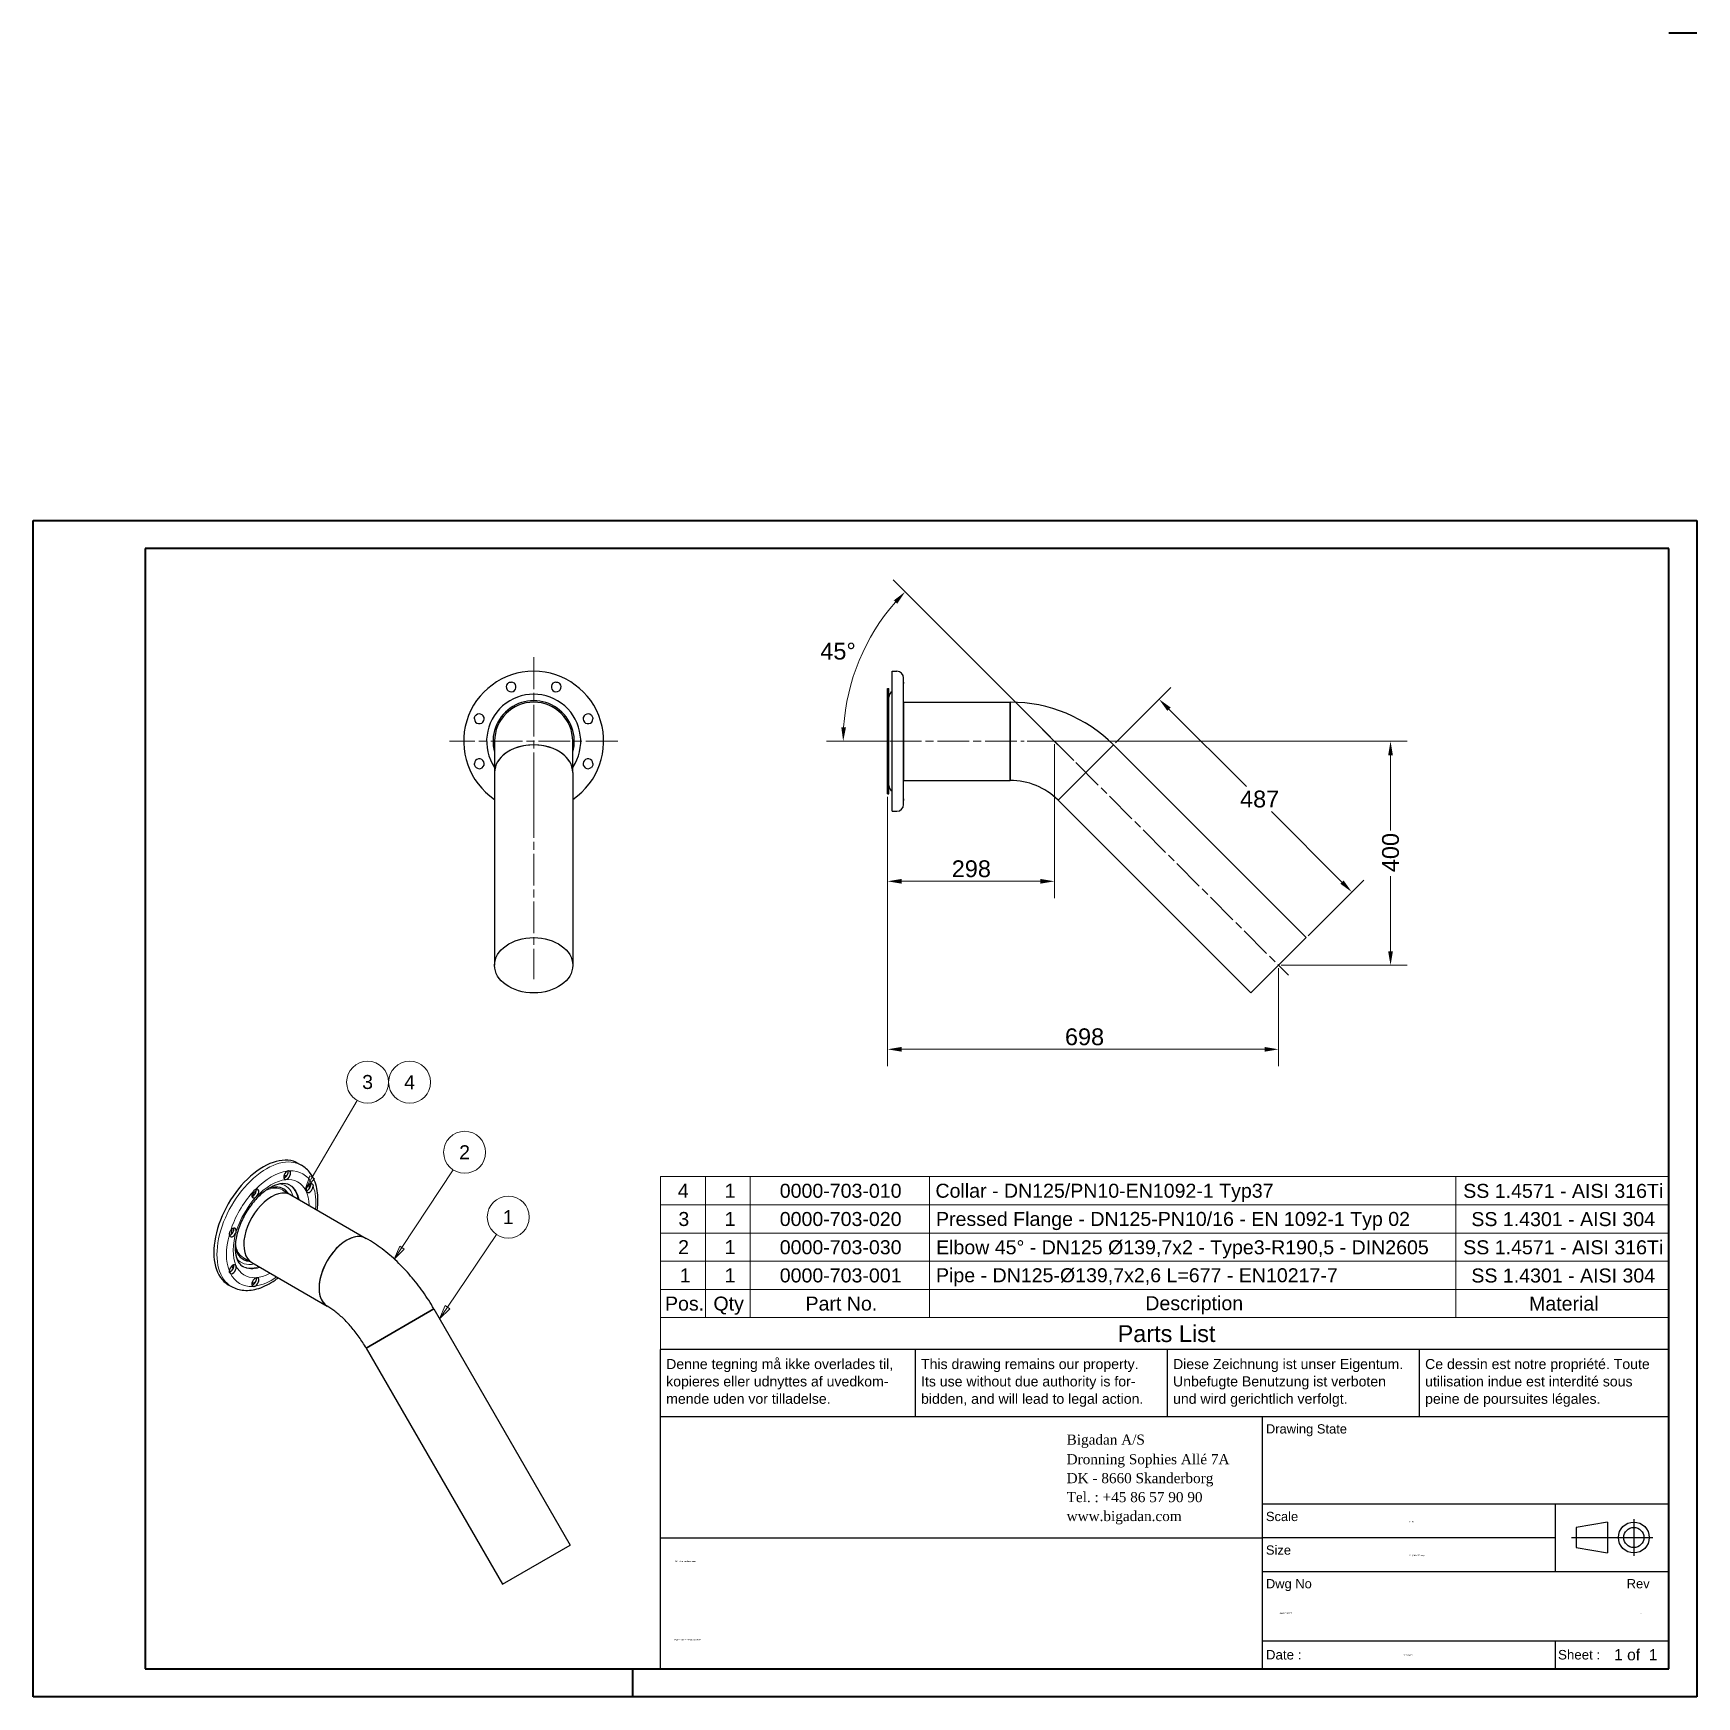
# Model space of a CAD drawing. Header units: millimetres. Extents: x 0 to 2970, y 0 to 2970.
import ezdxf
from ezdxf.enums import TextEntityAlignment as Align

# ---------------------------------------------------------------- set-up
doc = ezdxf.new("R2018")
doc.units = ezdxf.units.MM
doc.header["$LTSCALE"] = 10
doc.linetypes.add('CHAIN', pattern=[0.3543, 0.2362, -0.0295, 0.0591, -0.0295])
doc.layers.get('0').update_dxf_attribs({"lineweight": 18})
for name, color, linetype, lineweight in [('Border', 7, 'Continuous', 35), ('Center Mark', 7, 'Continuous', 18), ('Centerline', 7, 'Continuous', 18), ('Dimension', 7, 'Continuous', 18), ('Symbol', 7, 'Continuous', 18), ('Title', 7, 'Continuous', 25), ('Visible', 7, 'Continuous', 25), ('Visible Narrow', 7, 'Continuous', 18)]:
    doc.layers.add(name, color=color, linetype=linetype, lineweight=lineweight)
doc.styles.add('Note Text', font='arial.ttf')
doc.styles.get("Standard").update_dxf_attribs({"font": 'arial.ttf'})
doc.styles.add('Text Style150', font='arial.ttf')
doc.styles.add('Text Style72', font='arial.ttf')
doc.styles.add('Text Style85', font='times.ttf')
doc.styles.add('Title', font='arial.ttf')
doc.styles.add('Title150', font='arial.ttf')
doc.styles.add('Title200', font='arial.ttf')
doc.dimstyles.new('Default - Method 2b', dxfattribs={"dimscale": 10, "dimtxt": 3, "dimasz": 2.5, "dimexe": 3, "dimexo": 0.5, "dimgap": 0.7, "dimtad": 0, "dimtoh": 1, "dimdec": 1, "dimrnd": 1e-08, "dimtxsty": 'Title', "dimcen": 0.09, "dimdle": 10, "dimclrd": 256, "dimclre": 256, "dimclrt": 7, "dimadec": 0, "dimazin": 2, "dimtfac": 0.833333, "dimtdec": 1, "dimtmove": 0, "dimatfit": 3, "dimfxl": 1, "dimtolj": 1, "dimlwd": -1, "dimlwe": -1, "dimarcsym": 0})

# ---------------------------------------------------------------- blocks, each defined once
blk = doc.blocks.new('Borders Bigadan Border')
at = {"layer": 'Border'}
for p, q in [((297, 297), (292, 297)), ((0, 210), (297, 210)), ((0, 0), (0, 210)), ((297, 210), (297, 0)), ((292, 205), (20, 205)), ((20, 205), (20, 5)), ((292, 5), (292, 205)), ((20, 5), (292, 5)), ((107, 5), (107, 0)), ((297, 0), (0, 0))]:
    blk.add_line(p, q, dxfattribs=at)
blk = doc.blocks.new('Title Blocks Title')
at = {"layer": 'Title'}
for p, q in [((205, 62), (25, 62)), ((25, 50), (25, 62)), ((70.5, 50), (70.5, 62)), ((115.5, 50), (115.5, 62)), ((160.5, 50), (160.5, 62)), ((205, 50), (25, 50)), ((25, 5), (25, 50)), ((132.5, 5), (132.5, 50)), ((205, 34.36), (132.5, 34.36)), ((184.74, 34.36), (184.74, 22.36)), ((25, 28.36), (132.5, 28.36)), ((184.74, 28.36), (132.5, 28.36)), ((132.5, 22.36), (205, 22.36)), ((132.5, 10), (205, 10)), ((184.74, 10), (184.74, 5))]:
    blk.add_line(p, q, dxfattribs=at)
at = {"layer": 'Title', "lineweight": 25}
for p, q in [((194.05, 31.19), (188.45, 30.23)), ((188.45, 30.23), (188.45, 26.63)), ((194.05, 31.19), (194.05, 25.67)), ((198.77, 31.7), (198.77, 25.16)), ((187.65, 28.43), (202.19, 28.43)), ((188.45, 26.63), (194.05, 25.67))]:
    blk.add_line(p, q, dxfattribs=at)
for radius in [2.76, 1.8]:
    blk.add_circle((198.77, 28.43), radius, dxfattribs=at)
at = {"layer": 'Title'}
for s, height, style, p in [('Denne tegning må ikke overlades til,', 1.8, 'Text Style72', (26, 58.5)), ('This drawing remains our property.', 1.8, 'Text Style72', (71.5, 58.5)), ('Diese Zeichnung ist unser Eigentum.', 1.8, 'Text Style72', (116.5, 58.5)), ('Ce dessin est notre propriété. Toute', 1.8, 'Text Style72', (161.5, 58.5)), ('kopieres eller udnyttes af uvedkom-', 1.8, 'Text Style72', (26, 55.4)), ('Its use without due authority is for-', 1.8, 'Text Style72', (71.5, 55.4)), ('Unbefugte Benutzung ist verboten', 1.8, 'Text Style72', (116.5, 55.4)), ('utilisation indue est interdité sous', 1.8, 'Text Style72', (161.5, 55.4)), ('mende uden vor tilladelse.', 1.8, 'Text Style72', (26, 52.3)), ('bidden, and will lead to legal action.', 1.8, 'Text Style72', (71.5, 52.3)), ('und wird gerichtlich verfolgt.', 1.8, 'Text Style72', (116.5, 52.3)), ('peine de poursuites légales.', 1.8, 'Text Style72', (161.5, 52.3)), ('Drawing State', 1.65, 'Title150', (133.08, 47)), ('Bigadan A/S', 1.8, 'Text Style85', (97.5, 45.01)), ('Dronning Sophies Allé 7A', 1.8, 'Text Style85', (97.5, 41.51)), ('DK - 8660 Skanderborg', 1.8, 'Text Style85', (97.5, 38.13)), ('Tel. : +45 86 57 90 90', 1.8, 'Text Style85', (97.5, 34.74)), ('www.bigadan.com', 1.8, 'Text Style85', (97.5, 31.36)), ('Scale', 1.65, 'Title150', (133.08, 31.36)), ('Size', 1.65, 'Title150', (133.08, 25.36)), ('Dwg No', 1.65, 'Title150', (133.08, 19.36)), ('Rev', 1.65, 'Title150', (197.5, 19.36))]:
    blk.add_text(s, height=height, dxfattribs=dict(at, style=style)).set_placement(p)
at = {"layer": 'Title', "style": 'Text Style150'}
for s, p in [('Date :', (133.08, 7.5)), ('Sheet :', (185.24, 7.5))]:
    blk.add_text(s, height=1.7, dxfattribs=at).set_placement(p, align=Align.MIDDLE_LEFT)
at = {"layer": 'Title', "style": 'Title200'}
blk.add_text('1 of  1', height=2, dxfattribs=at).set_placement((203, 7.5), align=Align.MIDDLE_RIGHT)
at = {"layer": 'Title', "color": 1, "true_color": 0xff0000, "insert": (169, 47.68), "char_height": 2.5, "width": 40, "attachment_point": 5, "style": 'Note Text'}
blk.add_mtext('\\fArial|b0|i0; ', dxfattribs=at)
at = {"layer": 'Title', "color": 1, "lineweight": 5, "true_color": 0xff0000, "flags": 253}
blk.add_attdef('STATUS', text='', height=6.2, dxfattribs=at).set_placement((169, 40.36), align=Align.MIDDLE_CENTER)
at = {"layer": 'Title', "lineweight": 30, "flags": 104}
for tag, height, p in [('Initial_View_Scale', 2.39, (158.62, 31.36)), ('Sheet_Size', 2.4, (158.62, 25.36)), ('REVISION_NUMBER', 3.5, (200, 15)), ('CREATION_DATE', 2, (157.5, 7.5))]:
    blk.add_attdef(tag, text='', height=height, dxfattribs=at).set_placement(p, align=Align.MIDDLE_CENTER)
for tag, p in [('PROJECT', (27.5, 24.3)), ('TITLE', (27.5, 17.3)), ('DESCRIPTION', (27.5, 10.3))]:
    blk.add_attdef(tag, text='', height=2.8, dxfattribs=at).set_placement(p, align=Align.TOP_LEFT)
blk.add_attdef('PART_NUMBER', text='', height=3.5, dxfattribs=at).set_placement((135.5, 15), align=Align.MIDDLE_LEFT)
blk = doc.blocks.new('Parts List')
at = {"layer": 'Symbol'}
for p, q in [((292, 92.86), (112, 92.86)), ((112, 92.86), (112, 72.72)), ((120, 92.86), (120, 72.72)), ((128, 92.86), (128, 72.72)), ((160, 92.86), (160, 72.72)), ((254, 92.86), (254, 72.72)), ((292, 92.86), (292, 72.72)), ((292, 87.82), (112, 87.82)), ((292, 82.79), (112, 82.79)), ((292, 77.75), (112, 77.75)), ((292, 72.72), (112, 72.72)), ((112, 67.68), (112, 72.72)), ((120, 67.68), (120, 72.72)), ((128, 67.68), (128, 72.72)), ((160, 67.68), (160, 72.72)), ((254, 67.68), (254, 72.72)), ((292, 67.68), (292, 72.72)), ((112, 62), (112, 67.68)), ((292, 67.68), (112, 67.68)), ((292, 62), (292, 67.68)), ((292, 62), (112, 62))]:
    blk.add_line(p, q, dxfattribs=at)
at = {"layer": 'Symbol', "color": 7, "attachment_point": 7}
for s, insert, char_height, style in [('4', (115.08, 89.09), 2.5, 'Note Text'), ('1', (123.43, 89.09), 2.5, 'Note Text'), ('0000-703-010', (133.28, 89.05), 2.5, 'Note Text'), ('Collar - DN125/PN10-EN1092-1 Typ37', (161.08, 88.34), 2.5, 'Note Text'), ('SS 1.4571 - AISI 316Ti', (255.31, 89.03), 2.5, 'Note Text'), ('3', (115.18, 84.01), 2.5, 'Note Text'), ('1', (123.43, 84.05), 2.5, 'Note Text'), ('0000-703-020', (133.28, 84.01), 2.5, 'Note Text'), ('Pressed Flange - DN125-PN10/16 - EN 1092-1 Typ 02', (161.18, 83.3), 2.5, 'Note Text'), ('SS 1.4301 - AISI 304', (256.76, 83.99), 2.5, 'Note Text'), ('2', (115.14, 79.02), 2.5, 'Note Text'), ('1', (123.43, 79.02), 2.5, 'Note Text'), ('0000-703-030', (133.28, 78.97), 2.5, 'Note Text'), ('Elbow 45° - DN125 Ø139,7x2 - Type3-R190,5 - DIN2605', (161.19, 78.24), 2.5, 'Note Text'), ('SS 1.4571 - AISI 316Ti', (255.31, 78.96), 2.5, 'Note Text'), ('1', (115.43, 73.98), 2.5, 'Note Text'), ('1', (123.43, 73.98), 2.5, 'Note Text'), ('0000-703-001', (133.28, 73.94), 2.5, 'Note Text'), ('Pipe - DN125-Ø139,7x2,6 L=677 - EN10217-7', (161.18, 73.25), 2.5, 'Note Text'), ('SS 1.4301 - AISI 304', (256.76, 73.92), 2.5, 'Note Text'), ('Pos.', (112.79, 68.91), 2.5, 'Note Text'), ('Qty', (121.44, 68.19), 2.5, 'Note Text'), ('Part No.', (137.88, 68.91), 2.5, 'Note Text'), ('Description', (198.55, 68.26), 2.5, 'Note Text'), ('Material', (267.06, 68.91), 2.5, 'Note Text'), ('Parts List', (193.6, 63.29), 3, 'Title')]:
    blk.add_mtext(s, dxfattribs=dict(at, insert=insert, char_height=char_height, style=style))
blk = doc.blocks.new('*D22')
at = {"layer": 'Defpoints', "color": 0, "transparency": 16777216}
for p in [(1525.3, 1611.9), (2223.3, 1305.9), (2223.3, 1155.9)]:
    blk.add_point(p, dxfattribs=at)
at = {"layer": 'Dimension', "transparency": 16777216}
for p, q in [((1525.3, 1606.9), (1525.3, 1125.9)), ((2223.3, 1300.9), (2223.3, 1125.9)), ((1550.3, 1155.9), (2198.3, 1155.9))]:
    blk.add_line(p, q, dxfattribs=at)
for points in [[(1550.3, 1160.1), (1550.3, 1151.7), (1525.3, 1155.9)], [(2198.3, 1160.1), (2198.3, 1151.7), (2223.3, 1155.9)]]:
    blk.add_solid(points, dxfattribs=at)
at = {"layer": 'Dimension', "color": 7, "transparency": 16777216, "insert": (1842, 1162.9), "char_height": 30, "attachment_point": 7, "style": 'Title'}
blk.add_mtext('\\A1;698', dxfattribs=at)
blk = doc.blocks.new('Balloon1')
at = {"layer": 'Symbol'}
for p, q in [((49.81, 92.75), (57.81, 106.48)), ((49.38, 93), (48.55, 90.59)), ((49.81, 92.75), (48.55, 90.59)), ((48.55, 90.59), (50.24, 92.5)), ((50.24, 92.5), (49.38, 93))]:
    blk.add_line(p, q, dxfattribs=at)
at = {"layer": 'Symbol', "flags": 128}
blk.add_lwpolyline([(49.38, 93), (48.55, 90.59), (50.24, 92.5), (49.38, 93)], dxfattribs=at)
at = {"layer": 'Symbol'}
for centre in [(59.69, 109.72), (67.19, 109.72)]:
    blk.add_circle(centre, 3.75, dxfattribs=at)
blk.add_solid([(49.38, 93), (48.55, 90.59), (50.24, 92.5), (49.38, 93)], dxfattribs=at)
at = {"layer": 'Symbol', "char_height": 2.5, "attachment_point": 5, "style": 'Note Text'}
for s, insert in [('3', (59.69, 109.74)), ('4', (67.19, 109.72))]:
    blk.add_mtext(s, dxfattribs=dict(at, insert=insert))
blk = doc.blocks.new('Balloon2')
at = {"layer": 'Symbol'}
for p, q in [((73.95, 69.55), (82.72, 82.54)), ((73.53, 69.83), (72.55, 67.48)), ((73.95, 69.55), (72.55, 67.48)), ((72.55, 67.48), (74.36, 69.27)), ((74.36, 69.27), (73.53, 69.83))]:
    blk.add_line(p, q, dxfattribs=at)
at = {"layer": 'Symbol', "flags": 128}
blk.add_lwpolyline([(73.53, 69.83), (72.55, 67.48), (74.36, 69.27), (73.53, 69.83)], dxfattribs=at)
at = {"layer": 'Symbol'}
blk.add_circle((84.81, 85.63), 3.75, dxfattribs=at)
blk.add_solid([(73.53, 69.83), (72.55, 67.48), (74.36, 69.27), (73.53, 69.83)], dxfattribs=at)
at = {"layer": 'Symbol', "insert": (84.81, 85.63), "char_height": 2.5, "attachment_point": 5, "style": 'Note Text'}
blk.add_mtext('1', dxfattribs=at)
blk = doc.blocks.new('*D25')
at = {"layer": 'Defpoints', "color": 0, "transparency": 16777216}
for p in [(1823.3, 1705.9), (1525.3, 1611.9), (1525.3, 1455.9)]:
    blk.add_point(p, dxfattribs=at)
at = {"layer": 'Dimension', "transparency": 16777216}
for p, q in [((1823.3, 1700.9), (1823.3, 1425.9)), ((1525.3, 1606.9), (1525.3, 1425.9)), ((1798.3, 1455.9), (1550.3, 1455.9))]:
    blk.add_line(p, q, dxfattribs=at)
for points in [[(1550.3, 1460.1), (1550.3, 1451.7), (1525.3, 1455.9)], [(1798.3, 1460.1), (1798.3, 1451.7), (1823.3, 1455.9)]]:
    blk.add_solid(points, dxfattribs=at)
at = {"layer": 'Dimension', "color": 7, "transparency": 16777216, "insert": (1639.9, 1462.9), "char_height": 30, "attachment_point": 7, "style": 'Title'}
blk.add_mtext('\\A1;298', dxfattribs=at)
blk = doc.blocks.new('*D26')
at = {"layer": 'Defpoints', "color": 0, "transparency": 16777216}
for p in [(1769.4, 1705.9), (2223.3, 1305.9), (2423.3, 1305.9)]:
    blk.add_point(p, dxfattribs=at)
at = {"layer": 'Dimension', "transparency": 16777216}
for p, q in [((1774.4, 1705.9), (2453.3, 1705.9)), ((2423.3, 1680.9), (2423.3, 1546.6)), ((2423.3, 1330.9), (2423.3, 1465.2)), ((2228.3, 1305.9), (2453.3, 1305.9))]:
    blk.add_line(p, q, dxfattribs=at)
for points in [[(2419.1, 1680.9), (2427.5, 1680.9), (2423.3, 1705.9)], [(2419.1, 1330.9), (2427.5, 1330.9), (2423.3, 1305.9)]]:
    blk.add_solid(points, dxfattribs=at)
at = {"layer": 'Dimension', "color": 7, "transparency": 16777216, "insert": (2438.6, 1472.2), "char_height": 30, "attachment_point": 7, "rotation": 90, "style": 'Title'}
blk.add_mtext('\\A1;400', dxfattribs=at)
blk = doc.blocks.new('Balloon3')
at = {"layer": 'Symbol'}
for p, q in [((65.83, 80.19), (74.96, 94.08)), ((65.42, 80.46), (64.46, 78.1)), ((66.25, 79.91), (65.42, 80.46)), ((65.83, 80.19), (64.46, 78.1)), ((64.46, 78.1), (66.25, 79.91))]:
    blk.add_line(p, q, dxfattribs=at)
at = {"layer": 'Symbol', "flags": 128}
blk.add_lwpolyline([(65.42, 80.46), (64.46, 78.1), (66.25, 79.91), (65.42, 80.46)], dxfattribs=at)
at = {"layer": 'Symbol'}
blk.add_circle((77.01, 97.21), 3.75, dxfattribs=at)
blk.add_solid([(65.42, 80.46), (64.46, 78.1), (66.25, 79.91), (65.42, 80.46)], dxfattribs=at)
at = {"layer": 'Symbol', "insert": (77.01, 97.21), "char_height": 2.5, "attachment_point": 5, "style": 'Note Text'}
blk.add_mtext('2', dxfattribs=at)
blk = doc.blocks.new('*D28')
at = {"layer": 'Defpoints', "color": 0, "transparency": 16777216}
for p in [(1928.5, 1699.5), (2354.2, 1436.8), (2272.7, 1355.3)]:
    blk.add_point(p, dxfattribs=at)
at = {"layer": 'Dimension', "transparency": 16777216}
for p, q in [((1932, 1703), (2031.2, 1802.2)), ((2027.7, 1763.3), (2166, 1625)), ((2336.5, 1454.5), (2210.6, 1580.4)), ((2276.2, 1358.8), (2375.4, 1458))]:
    blk.add_line(p, q, dxfattribs=at)
for points in [[(2030.6, 1766.3), (2024.7, 1760.4), (2010, 1781)], [(2339.5, 1457.4), (2333.6, 1451.6), (2354.2, 1436.8)]]:
    blk.add_solid(points, dxfattribs=at)
at = {"layer": 'Dimension', "color": 7, "transparency": 16777216, "insert": (2154.6, 1587.4), "char_height": 30, "attachment_point": 7, "style": 'Title'}
blk.add_mtext('\\A1;487', dxfattribs=at)
blk = doc.blocks.new('*D29')
at = {"layer": 'Defpoints', "color": 0, "transparency": 16777216}
for p in [(1496.5, 1894.5), (1529.3, 1705.9), (1819.8, 1709.4), (1823.3, 1705.9)]:
    blk.add_point(p, dxfattribs=at)
at = {"layer": 'Dimension', "transparency": 16777216}
for p, q in [((1816.2, 1713), (1535.3, 1993.9)), ((1524.3, 1705.9), (1416, 1705.9))]:
    blk.add_line(p, q, dxfattribs=at)
blk.add_arc((1823.3, 1705.9), 377.3, 138.7973, 176.2027, dxfattribs=at)
for points in [[(1536.4, 1957.3), (1542.5, 1951.6), (1556.5, 1972.7)], [(1451, 1730.7), (1442.7, 1731), (1446, 1705.9)]]:
    blk.add_solid(points, dxfattribs=at)
at = {"layer": 'Dimension', "color": 7, "transparency": 16777216, "insert": (1405.2, 1851.4), "char_height": 30, "attachment_point": 7, "style": 'Title'}
blk.add_mtext('\\A1;45°', dxfattribs=at)

msp = doc.modelspace()

# ---------------------------------------------------------------- linework, layer by layer
at = {"layer": 'Center Mark', "linetype": 'CHAIN', "ltscale": 23.990969}
for p, q in [((893.43, 1855.89), (893.43, 1555.89)), ((1043.43, 1705.89), (743.43, 1705.89))]:
    msp.add_line(p, q, dxfattribs=at)
at = {"layer": 'Centerline', "linetype": 'CHAIN', "ltscale": 23.990969}
for p, q in [((1529.29, 1705.89), (1769.38, 1705.89)), ((893.43, 1675.09), (893.43, 1280.89)), ((1861.41, 1667.77), (2240.97, 1288.21))]:
    msp.add_line(p, q, dxfattribs=at)
at = {"layer": 'Dimension'}
for p, q in [((1857.87, 1671.31), (1802.07, 1727.1)), ((1774.38, 1705.89), (1853.29, 1705.89)), ((1857.87, 1671.31), (1823.29, 1705.89))]:
    msp.add_line(p, q, dxfattribs=at)
at = {"layer": 'Visible'}
for p, q in [((1533.79, 1580.89), (1533.79, 1830.89)), ((1533.79, 1830.89), (1541.79, 1830.89)), ((1553.79, 1811.64), (1553.79, 1818.89)), ((1525.29, 1611.89), (1525.29, 1799.89)), ((1525.29, 1799.89), (1527.79, 1799.89)), ((1527.79, 1611.89), (1527.79, 1799.89)), ((1553.79, 1811.64), (1553.79, 1808.82)), ((1553.79, 1752.51), (1553.79, 1808.82)), ((1553.79, 1775.74), (1554.29, 1775.74)), ((1553.79, 1752.51), (1553.79, 1745.71)), ((1554.29, 1636.04), (1554.29, 1775.74)), ((1554.29, 1775.74), (1744.38, 1775.74)), ((1554.29, 1636.04), (1554.29, 1775.74)), ((1744.38, 1636.04), (1744.38, 1775.74)), ((1744.38, 1775.74), (1744.38, 1636.04)), ((1553.79, 1666.06), (1553.79, 1745.71)), ((823.58, 1705.89), (823.58, 1650.09)), ((963.28, 1650.09), (963.28, 1705.89)), ((1829.69, 1600.7), (1928.48, 1699.48)), ((1928.48, 1699.48), (1829.69, 1600.7)), ((1928.48, 1699.48), (2272.68, 1355.28)), ((1553.79, 1666.06), (1553.79, 1659.27)), ((823.58, 1650.09), (823.58, 1305.89)), ((963.28, 1650.09), (963.28, 1305.89)), ((1553.79, 1602.95), (1553.79, 1659.27)), ((1553.79, 1636.04), (1554.29, 1636.04)), ((1554.29, 1636.04), (1744.38, 1636.04)), ((1525.29, 1611.89), (1527.79, 1611.89)), ((1533.79, 1580.89), (1541.79, 1580.89)), ((1553.79, 1602.95), (1553.79, 1600.14)), ((1553.79, 1592.89), (1553.79, 1600.14)), ((1829.69, 1600.7), (2173.9, 1256.5)), ((2173.9, 1256.5), (2272.68, 1355.28)), ((473.22, 952.15), (478.87, 948.88)), ((444.94, 904.79), (460.14, 896.02)), ((460.14, 896.02), (594.55, 818.41)), ((375.09, 783.81), (390.29, 775.03)), ((390.29, 775.03), (524.7, 697.43)), ((348.22, 735.64), (353.87, 732.37)), ((594.39, 622.44), (715.37, 692.29)), ((715.37, 692.29), (594.39, 622.44)), ((715.37, 692.29), (958.76, 270.73)), ((594.39, 622.44), (837.78, 200.88)), ((837.78, 200.88), (958.76, 270.73))]:
    msp.add_line(p, q, dxfattribs=at)
for centre, radius, start, end in [((893.43, 1705.89), 125, 303.97285, 236.02715), ((1541.79, 1818.89), 12, 0, 90), ((893.43, 1705.89), 84, 326.25805, 213.74195), ((853.24, 1802.9), 8.75, 137.34483, 87.65517), ((933.61, 1802.9), 8.75, 92.34483, 42.65517), ((1538.79, 1784.89), 11, 117.03569, 180), ((796.42, 1746.07), 8.75, 182.34483, 132.65517), ((893.43, 1705.89), 72.5, 344.46099, 195.53901), ((893.43, 1705.89), 69.85, 0, 180), ((893.43, 1705.89), 69.85, 0, 180), ((990.43, 1746.07), 8.75, 47.34483, 357.65517), ((1744.38, 1515.39), 260.35, 45, 90), ((796.42, 1665.71), 8.75, 227.34483, 177.65517), ((990.43, 1665.71), 8.75, 2.34483, 312.65517), ((1744.38, 1515.39), 120.65, 45, 90), ((1538.79, 1626.89), 11, 180, 242.96431), ((1541.79, 1592.89), 12, 270, 0)]:
    msp.add_arc(centre, radius, start, end, dxfattribs=at)
for centre, major_axis, ratio, start_param, end_param in [((893.43, 1650.09), (-69.85, 0), 0.7071068, 3.1415927, 6.2831853), ((893.43, 1650.09), (69.85, 0), 0.7071068, 0, 3.1415927), ((410.72, 843.89), (62.5, 108.25), 0.5773503, 0, 3.1415927), ((453.27, 931.34), (4.38, 7.58), 0.5773503, 0.8263232, 6.2422602), ((449.03, 933.79), (4.38, 7.58), 0.5773503, 3.6478109, 5.7788527), ((406.47, 846.34), (47, 81.41), 0.5773503, 0.0394536, 0.1209763), ((404.71, 847.36), (47, 81.41), 0.5773503, 0.001543, 0.0848037), ((425.21, 835.52), (34.93, 60.49), 0.5773503, 0, 3.1415927), ((425.21, 835.52), (34.93, 60.49), 0.5773503, 0, 3.1415927), ((396.45, 898.53), (4.38, 7.58), 0.5773503, 1.6117214, 7.0276584), ((392.2, 900.98), (4.38, 7.58), 0.5773503, 3.6478109, 5.7769671), ((410.72, 843.89), (36.25, 62.79), 0.5773503, 6.0119784, 6.8654111), ((493.45, 908.14), (-4.38, -7.58), 0.5773503, 3.1825177, 8.5984547), ((489.21, 910.59), (4.38, 7.58), 0.5773503, 3.6478109, 5.4568621), ((410.72, 843.89), (59.5, 103.06), 0.5773503, 5.6674485, 5.7421837), ((356.27, 828.93), (4.38, 7.58), 0.5773503, 2.3971196, 7.8130566), ((352.02, 831.38), (4.38, 7.58), 0.5773503, 3.6478109, 5.7769671), ((410.72, 843.89), (-36.25, -62.79), 0.5773503, 5.7009595, 6.5543922), ((559.63, 757.92), (-34.93, -60.49), 0.5773503, 3.1415927, 6.2831853), ((559.63, 757.92), (34.93, 60.49), 0.5773503, 0, 3.1415927), ((356.27, 763.32), (4.38, 7.58), 0.5773503, 3.1825177, 8.5984547), ((352.02, 765.77), (4.38, 7.58), 0.5773503, 3.6459253, 5.7769671), ((404.71, 847.36), (-47, -81.41), 0.5773503, 6.1983816, 6.2816423), ((406.47, 846.34), (-47, -81.41), 0.5773503, 6.162209, 6.2437317), ((396.45, 740.12), (-4.38, -7.58), 0.5773503, 0.8263232, 6.2422602), ((392.2, 742.57), (4.38, 7.58), 0.5773503, 3.9679159, 5.7769671), ((410.72, 843.89), (59.5, 103.06), 0.5773503, 3.6825943, 3.7573295)]:
    msp.add_ellipse(centre, major_axis=major_axis, ratio=ratio, start_param=start_param, end_param=end_param, dxfattribs=at)
msp.add_ellipse((893.43, 1305.89), major_axis=(69.85, 0), ratio=0.7071068, dxfattribs=at)
for points, knots in [([(846.81, 1808.82), (846.82, 1808.84), (846.84, 1808.85), (847.51, 1809.58), (848.29, 1810.18), (849.97, 1811.06), (850.85, 1811.36), (852.37, 1811.62), (852.99, 1811.66), (853.6, 1811.64)], [-2.3553859, -2.3553859, -2.3553859, -2.3553859, -2.34903119, -2.34903119, -2.04397145, -2.04397145, -1.75435964, -1.75435964, -1.56067004, -1.56067004, -1.56067004, -1.56067004]), ([(933.25, 1811.64), (933.27, 1811.64), (933.29, 1811.64), (934.28, 1811.67), (935.25, 1811.54), (937.07, 1810.99), (937.9, 1810.58), (939.16, 1809.69), (939.63, 1809.28), (940.04, 1808.82)], [-2.35538518, -2.35538518, -2.35538518, -2.35538518, -2.34888191, -2.34888191, -2.04388778, -2.04388778, -1.75433311, -1.75433311, -1.56067003, -1.56067003, -1.56067003, -1.56067003]), ([(1553.79, 1808.82), (1553.79, 1808.84), (1553.79, 1808.85), (1553.79, 1809.58), (1553.77, 1810.18), (1553.76, 1811.06), (1553.77, 1811.36), (1553.78, 1811.62), (1553.79, 1811.66), (1553.79, 1811.64)], [-2.3553859, -2.3553859, -2.3553859, -2.3553859, -2.34903119, -2.34903119, -2.04397145, -2.04397145, -1.75435964, -1.75435964, -1.56067004, -1.56067004, -1.56067004, -1.56067004]), ([(787.68, 1745.71), (787.67, 1745.73), (787.67, 1745.75), (787.64, 1746.75), (787.77, 1747.72), (788.33, 1749.53), (788.74, 1750.37), (789.63, 1751.62), (790.04, 1752.09), (790.49, 1752.51)], [-2.35538518, -2.35538518, -2.35538518, -2.35538518, -2.34888191, -2.34888191, -2.04388778, -2.04388778, -1.75433311, -1.75433311, -1.56067003, -1.56067003, -1.56067003, -1.56067003]), ([(996.36, 1752.51), (996.38, 1752.49), (996.39, 1752.48), (997.12, 1751.8), (997.71, 1751.02), (998.6, 1749.34), (998.9, 1748.46), (999.16, 1746.94), (999.2, 1746.33), (999.18, 1745.71)], [-2.3553859, -2.3553859, -2.3553859, -2.3553859, -2.34903119, -2.34903119, -2.04397145, -2.04397145, -1.75435964, -1.75435964, -1.56067004, -1.56067004, -1.56067004, -1.56067004]), ([(1553.79, 1745.71), (1553.79, 1745.73), (1553.79, 1745.75), (1553.79, 1746.75), (1553.77, 1747.72), (1553.76, 1749.53), (1553.77, 1750.37), (1553.78, 1751.62), (1553.79, 1752.09), (1553.79, 1752.51)], [-2.35538518, -2.35538518, -2.35538518, -2.35538518, -2.34888191, -2.34888191, -2.04388778, -2.04388778, -1.75433311, -1.75433311, -1.56067003, -1.56067003, -1.56067003, -1.56067003]), ([(790.49, 1659.27), (790.47, 1659.29), (790.46, 1659.3), (789.73, 1659.98), (789.14, 1660.75), (788.25, 1662.43), (787.95, 1663.31), (787.69, 1664.83), (787.65, 1665.45), (787.68, 1666.06)], [-2.3553859, -2.3553859, -2.3553859, -2.3553859, -2.34903119, -2.34903119, -2.04397145, -2.04397145, -1.75435964, -1.75435964, -1.56067004, -1.56067004, -1.56067004, -1.56067004]), ([(999.18, 1666.06), (999.18, 1666.04), (999.18, 1666.02), (999.21, 1665.03), (999.08, 1664.06), (998.52, 1662.25), (998.11, 1661.41), (997.22, 1660.15), (996.81, 1659.69), (996.36, 1659.27)], [-2.35538518, -2.35538518, -2.35538518, -2.35538518, -2.34888191, -2.34888191, -2.04388778, -2.04388778, -1.75433311, -1.75433311, -1.56067003, -1.56067003, -1.56067003, -1.56067003]), ([(1553.79, 1659.27), (1553.79, 1659.29), (1553.79, 1659.3), (1553.79, 1659.98), (1553.77, 1660.75), (1553.76, 1662.43), (1553.77, 1663.31), (1553.78, 1664.83), (1553.79, 1665.45), (1553.79, 1666.06)], [-2.3553859, -2.3553859, -2.3553859, -2.3553859, -2.34903119, -2.34903119, -2.04397145, -2.04397145, -1.75435964, -1.75435964, -1.56067004, -1.56067004, -1.56067004, -1.56067004]), ([(1553.79, 1600.14), (1553.79, 1600.14), (1553.79, 1600.14), (1553.79, 1600.1), (1553.77, 1600.23), (1553.76, 1600.79), (1553.77, 1601.2), (1553.78, 1602.09), (1553.79, 1602.5), (1553.79, 1602.95)], [-2.35538518, -2.35538518, -2.35538518, -2.35538518, -2.34888191, -2.34888191, -2.04388778, -2.04388778, -1.75433311, -1.75433311, -1.56067003, -1.56067003, -1.56067003, -1.56067003]), ([(453.02, 938.33), (453.03, 938.34), (453.05, 938.35), (453.75, 938.78), (454.43, 939.08), (455.7, 939.37), (456.29, 939.37), (457.2, 939.15), (457.53, 939.01), (457.82, 938.81)], [-2.35538518, -2.35538518, -2.35538518, -2.35538518, -2.34888191, -2.34888191, -2.04388778, -2.04388778, -1.75433311, -1.75433311, -1.56067003, -1.56067003, -1.56067003, -1.56067003]), ([(507.03, 868.94), (507.24, 870.49), (507.42, 872.02), (508.81, 885.5), (508.44, 896.96), (504.15, 917.67), (500.3, 926.99), (490.32, 940.5), (484.99, 945.35), (478.87, 948.88)], [2.97240907, 2.97240907, 2.97240907, 2.97240907, 3.01544999, 3.01544999, 3.35182012, 3.35182012, 3.68073188, 3.68073188, 3.92699082, 3.92699082, 3.92699082, 3.92699082]), ([(458.37, 913.37), (453.8, 916.01), (447.98, 917.05), (435.35, 914.72), (429.58, 912.62), (417.78, 906.09), (411.78, 901.76), (400.02, 891.13), (394.27, 884.8), (383.68, 870.76), (378.86, 863.03), (370.74, 847.01), (367.43, 838.72), (362.69, 822.58), (361.24, 814.72), (360.2, 800.37), (360.6, 793.87), (362.89, 782.81), (364.78, 778.29), (369.19, 771.72), (371.61, 769.47), (374.37, 767.88)], [3.9269908, 3.9269908, 3.9269908, 3.9269908, 4.3840422, 4.3840422, 4.6921284, 4.6921284, 4.9881312, 4.9881312, 5.2879921, 5.2879921, 5.5912933, 5.5912933, 5.8951859, 5.8951859, 6.1966183, 6.1966183, 6.4936375, 6.4936375, 6.7925191, 6.7925191, 7.0685835, 7.0685835, 7.0685835, 7.0685835]), ([(391.9, 900.74), (391.91, 900.76), (391.92, 900.78), (392.39, 901.65), (392.93, 902.46), (394.11, 903.87), (394.74, 904.47), (395.82, 905.3), (396.27, 905.58), (396.7, 905.81)], [-2.3553859, -2.3553859, -2.3553859, -2.3553859, -2.34903119, -2.34903119, -2.04397145, -2.04397145, -1.75435964, -1.75435964, -1.56067004, -1.56067004, -1.56067004, -1.56067004]), ([(495.39, 913.87), (495.4, 914.14), (495.4, 914.42), (495.34, 915.05), (495.29, 915.39), (495.19, 915.81), (495.16, 915.9), (495.14, 915.99)], [-0.92767513, -0.92767513, -0.92767513, -0.92767513, -0.8251738, -0.8251738, -0.68946171, -0.68946171, -0.6505207, -0.6505207, -0.6505207, -0.6505207]), ([(497.65, 915.81), (497.66, 915.81), (497.67, 915.8), (498.18, 915.55), (498.59, 915.16), (499.21, 914.16), (499.43, 913.56), (499.62, 912.42), (499.65, 911.93), (499.64, 911.42)], [-2.3553859, -2.3553859, -2.3553859, -2.3553859, -2.34903119, -2.34903119, -2.04397145, -2.04397145, -1.75435964, -1.75435964, -1.56067004, -1.56067004, -1.56067004, -1.56067004]), ([(350.08, 825.07), (350.08, 825.09), (350.08, 825.1), (350.06, 825.9), (350.14, 826.75), (350.53, 828.47), (350.82, 829.31), (351.46, 830.7), (351.75, 831.24), (352.07, 831.77)], [-2.35538518, -2.35538518, -2.35538518, -2.35538518, -2.34888191, -2.34888191, -2.04388778, -2.04388778, -1.75433311, -1.75433311, -1.56067003, -1.56067003, -1.56067003, -1.56067003]), ([(715.37, 692.29), (709.33, 702.76), (702.81, 712.95), (688.92, 732.62), (681.55, 742.1), (666.05, 760.17), (657.91, 768.77), (640.95, 784.93), (632.12, 792.49), (613.82, 806.4), (604.35, 812.75), (594.55, 818.41)], [3.14159265, 3.14159265, 3.14159265, 3.14159265, 3.29867229, 3.29867229, 3.45575192, 3.45575192, 3.61283155, 3.61283155, 3.76991118, 3.76991118, 3.92699082, 3.92699082, 3.92699082, 3.92699082]), ([(352.07, 755.64), (352.06, 755.65), (352.05, 755.65), (351.54, 755.91), (351.11, 756.31), (350.47, 757.32), (350.26, 757.91), (350.09, 759.04), (350.07, 759.53), (350.08, 760.04)], [-2.3553859, -2.3553859, -2.3553859, -2.3553859, -2.34903119, -2.34903119, -2.04397145, -2.04397145, -1.75435964, -1.75435964, -1.56067004, -1.56067004, -1.56067004, -1.56067004]), ([(353.87, 732.37), (360.6, 728.49), (368.24, 726.24), (384.74, 724.99), (393.66, 726.25), (412.44, 732.22), (422.32, 737.34), (433.64, 745.29), (435.42, 746.6), (437.18, 747.96)], [0.78539816, 0.78539816, 0.78539816, 0.78539816, 1.05631734, 1.05631734, 1.35020478, 1.35020478, 1.67841845, 1.67841845, 1.73997991, 1.73997991, 1.73997991, 1.73997991]), ([(390.49, 734.74), (390.79, 734.81), (391.09, 734.91), (391.76, 735.18), (392.11, 735.36), (392.46, 735.57)], [-0.4463099, -0.4463099, -0.4463099, -0.4463099, -0.31764141, -0.31764141, -0.17010401, -0.17010401, -0.17010401, -0.17010401]), ([(396.7, 733.13), (396.69, 733.12), (396.67, 733.11), (395.97, 732.67), (395.27, 732.39), (393.98, 732.11), (393.39, 732.1), (392.51, 732.31), (392.19, 732.45), (391.9, 732.65)], [-2.35538518, -2.35538518, -2.35538518, -2.35538518, -2.34888191, -2.34888191, -2.04388778, -2.04388778, -1.75433311, -1.75433311, -1.56067003, -1.56067003, -1.56067003, -1.56067003]), ([(594.39, 622.44), (590.46, 629.25), (586.21, 635.88), (577.28, 648.54), (572.58, 654.56), (562.95, 665.79), (558.01, 671), (548.14, 680.4), (543.21, 684.6), (533.65, 691.87), (529.01, 694.94), (524.7, 697.43)], [3.14159265, 3.14159265, 3.14159265, 3.14159265, 3.29867229, 3.29867229, 3.45575192, 3.45575192, 3.61283155, 3.61283155, 3.76991118, 3.76991118, 3.92699082, 3.92699082, 3.92699082, 3.92699082])]:
    msp.add_open_spline(points, degree=3, knots=knots, dxfattribs=at)
at = {"layer": 'Visible Narrow'}
for centre, major_axis, start_param, end_param in [((416.37, 840.63), (62.5, 108.25), 0, 3.1415927), ((424.86, 835.73), (48, 83.14), 5.5272119, 10.1807513), ((424.86, 835.73), (-56.5, -97.86), 3.5668322, 4.2871495), ((424.86, 835.73), (56.5, 97.86), 5.9230267, 6.643344), ((424.86, 835.73), (-56.5, -97.86), 4.3522303, 5.0725476), ((414.25, 841.85), (-45, -77.94), 4.1793725, 4.3122216), ((416.37, 840.63), (-45, -77.94), 4.2333496, 4.3392137), ((410.01, 844.3), (34.93, 60.49), 0, 0.6770249), ((410.72, 843.89), (39.5, 68.42), 5.7971188, 6.5070556), ((414.25, 841.85), (42, 72.75), 5.6942771, 6.2558103), ((416.37, 840.63), (42, 72.75), 5.6942771, 6.2831853), ((424.86, 835.73), (56.5, 97.86), 5.3787653, 5.8579458), ((414.25, 841.85), (-45, -77.94), 5.1125564, 5.2454055), ((416.37, 840.63), (-45, -77.94), 5.0855643, 5.1914284), ((424.86, 835.73), (-56.5, -97.86), 5.1376285, 5.8579458), ((410.01, 844.3), (-34.93, -60.49), 5.6061604, 6.2831853), ((410.72, 843.89), (-39.5, -68.42), 6.059315, 6.7692518), ((424.86, 835.73), (-56.5, -97.86), 5.9230267, 6.643344), ((414.25, 841.85), (-42, -72.75), 0.027375, 0.5889082), ((416.37, 840.63), (-42, -72.75), 0, 0.5889082), ((424.86, 835.73), (56.5, 97.86), 3.5668322, 4.0460127)]:
    msp.add_ellipse(centre, major_axis=major_axis, ratio=0.5773503, start_param=start_param, end_param=end_param, dxfattribs=at)

# ---------------------------------------------------------------- block references
at = {"xscale": 10, "yscale": 10, "zscale": 10}
msp.add_blockref('Borders Bigadan Border', (0, 0), dxfattribs=at)
ref = msp.add_blockref('Title Blocks Title', (870, 0), dxfattribs=dict(xscale=10, yscale=10, zscale=10))
lines = msp.add_mtext('4003-05-PS07', dxfattribs={"layer": 'Title', "insert": (2225, 150), "char_height": 2.5, "attachment_point": 1})
ref.add_attrib('PART_NUMBER', '', (2225, 150), dxfattribs={"flags": 104}).embed_mtext(lines)
lines = msp.add_mtext('17-02-2023', dxfattribs={"layer": 'Title', "insert": (2445, 75), "char_height": 2.5, "attachment_point": 1})
ref.add_attrib('CREATION_DATE', '', (2445, 75), dxfattribs={"flags": 104}).embed_mtext(lines)
lines = msp.add_mtext('Piping DN125 - Biomass Outlet', dxfattribs={"layer": 'Title', "insert": (1145, 103), "char_height": 2.5, "attachment_point": 1})
ref.add_attrib('DESCRIPTION', '', (1145, 103), dxfattribs={"flags": 104}).embed_mtext(lines)
lines = msp.add_mtext('4003 - Nurmo Bioenergia', dxfattribs={"layer": 'Title', "insert": (1145, 243), "char_height": 2.5, "attachment_point": 1})
ref.add_attrib('PROJECT', '', (1145, 243), dxfattribs={"flags": 104}).embed_mtext(lines)
lines = msp.add_mtext('A4 (210x297 mm)', dxfattribs={"layer": 'Title', "insert": (2456.2, 253.6), "char_height": 2.5, "attachment_point": 1})
ref.add_attrib('Sheet_Size', '', (2456.2, 253.6), dxfattribs={"flags": 104}).embed_mtext(lines)
lines = msp.add_mtext('1 : 10', dxfattribs={"layer": 'Title', "insert": (2456.2, 313.6), "char_height": 2.5, "attachment_point": 1})
ref.add_attrib('Initial_View_Scale', '', (2456.2, 313.6), dxfattribs={"flags": 104}).embed_mtext(lines)
lines = msp.add_mtext('-', dxfattribs={"layer": 'Title', "insert": (2870, 150), "char_height": 2.5, "attachment_point": 1})
ref.add_attrib('REVISION_NUMBER', '', (2870, 150), dxfattribs={"flags": 104}).embed_mtext(lines)
at = {"layer": 'Symbol', "xscale": 10, "yscale": 10, "zscale": 10}
for name in ['Balloon1', 'Balloon3', 'Parts List', 'Balloon2']:
    msp.add_blockref(name, (0, 0), dxfattribs=at)

# ---------------------------------------------------------------- dimensions: what is measured, and where the dimension line sits
at = {"layer": 'Dimension'}
dim = msp.add_angular_dim_3p(base=(1496.55, 1894.53), center=(1823.29, 1705.89), p1=(1819.75, 1709.42), p2=(1529.29, 1705.89), dimstyle='Default - Method 2b', override={"dimgap": 0.7, "dimtad": 3, "dimtih": 1, "dimadec": 0, "dimtol": 0, "dimlim": 0, "dimtp": 0, "dimtm": 0, "dimtdec": 0}, dxfattribs=at)
dim.commit()
dim.dimension.update_dxf_attribs({"geometry": '*D29', "text_midpoint": (1474.72, 1850.27), "dimtype": 165})
for base, p1, p2, angle, override, picture, middle in [((2354.22, 1436.82), (1928.48, 1699.48), (2272.68, 1355.28), 135, {"dimgap": 0.7, "dimtih": 1, "dimdec": 0, "dimtol": 0, "dimlim": 0, "dimtp": 0, "dimtm": 0, "dimtdec": 1, "dimtofl": 0, "dimatfit": 1}, '*D28', (2188.33, 1602.71)), ((1525.29, 1455.89), (1823.29, 1705.89), (1525.29, 1611.89), 180, {"dimgap": 0.7, "dimtad": 1, "dimtoh": 0, "dimdec": 1, "dimtol": 0, "dimlim": 0, "dimtp": 0, "dimtm": 0, "dimtdec": 1, "dimtofl": 0, "dimatfit": 1}, '*D25', (1673.29, 1455.89)), ((2423.29, 1305.89), (1769.38, 1705.89), (2223.29, 1305.89), 270, {"dimgap": 0.7, "dimtoh": 0, "dimdec": 1, "dimtol": 0, "dimlim": 0, "dimtp": 0, "dimtm": 0, "dimtdec": 1, "dimtofl": 0, "dimatfit": 1}, '*D26', (2423.29, 1505.89)), ((2223.29, 1155.89), (1525.29, 1611.89), (2223.29, 1305.89), 180, {"dimgap": 0.7, "dimtad": 1, "dimtoh": 0, "dimdec": 1, "dimtol": 0, "dimlim": 0, "dimtp": 0, "dimtm": 0, "dimtdec": 1, "dimtofl": 0, "dimatfit": 1}, '*D22', (1875.29, 1155.89))]:
    dim = msp.add_linear_dim(base=base, p1=p1, p2=p2, angle=angle, dimstyle='Default - Method 2b', override=override, dxfattribs=at)
    dim.commit()
    dim.dimension.update_dxf_attribs({"geometry": picture, "text_midpoint": middle, "dimtype": 160})

doc.saveas('drawing.dxf')
